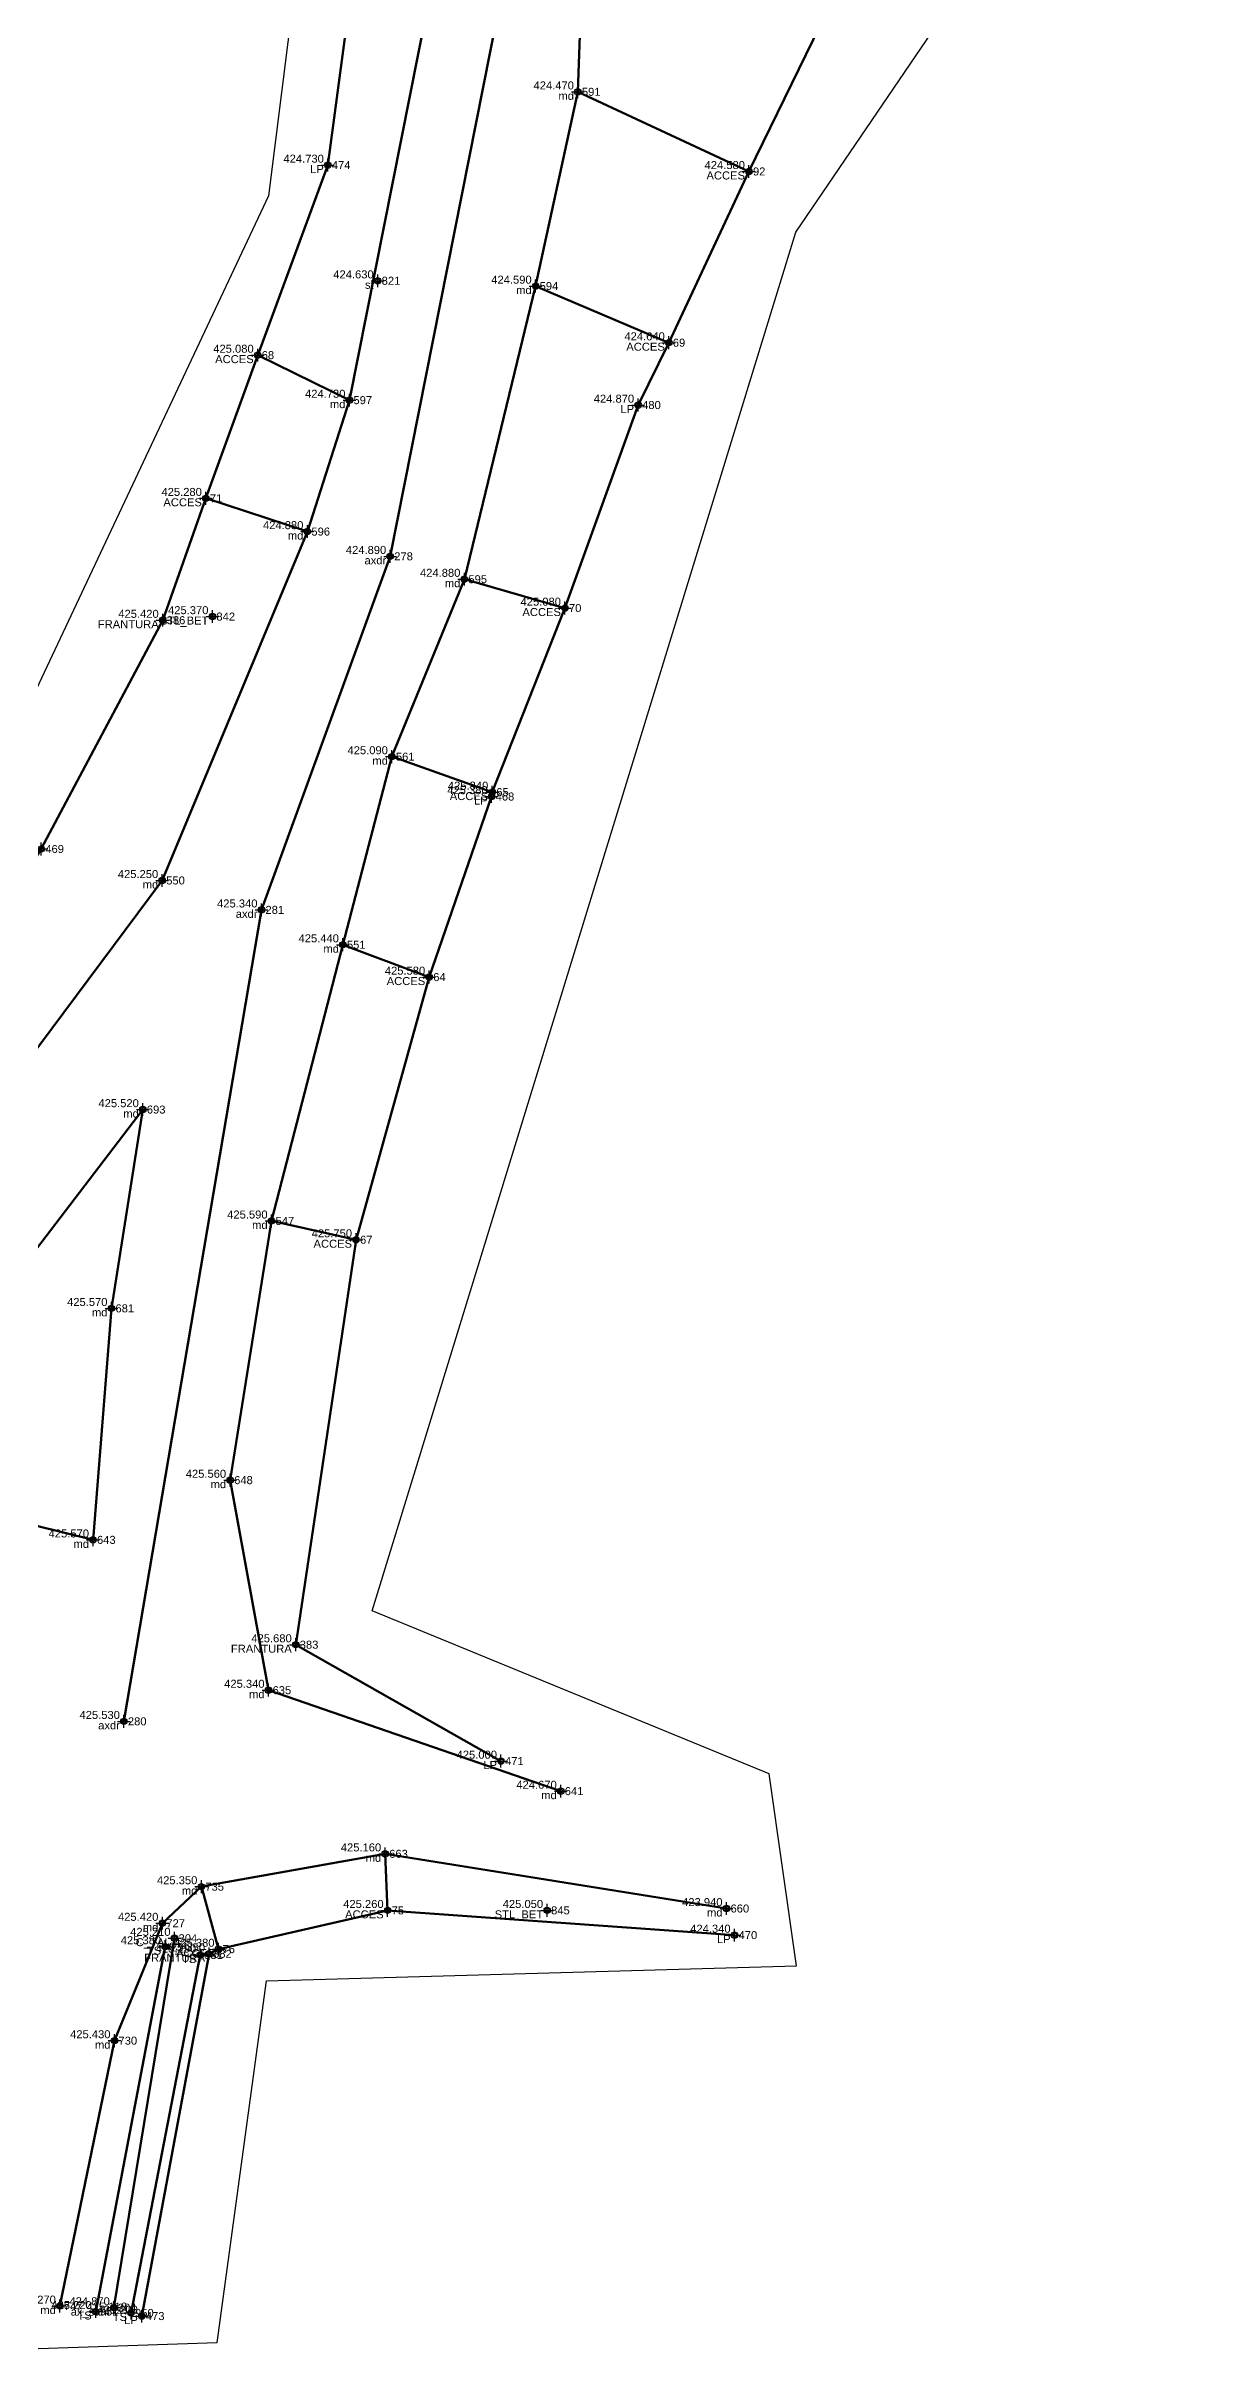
# Model space of a CAD drawing. Extents: x 396921 to 401273, y 555385 to 556691.
# Drawn here: x 397297.6 to 397333.5, y 556297.4 to 556369.5 of the extents above; entities that cross this region are included whole.
import ezdxf
from ezdxf.enums import TextEntityAlignment as Align

# ---------------------------------------------------------------- set-up
doc = ezdxf.new("R2010")
doc.units = 0
doc.header["$PDMODE"] = 34
doc.header["$PDSIZE"] = 0.2
for name, color, linetype in [('Boundary', 30, 'Continuous'), ('TOPO_CERC', 1, 'Continuous'), ('TOPO_CODE', 7, 'Continuous'), ('TOPO_ELEVATION', 7, 'Continuous'), ('TOPO_POINT_ID', 7, 'Continuous'), ('TOPO_POINTS', 7, 'Continuous'), ('TOPO_SYMBOL', 1, 'Continuous')]:
    doc.layers.add(name, color=color, linetype=linetype)
doc.layers.add('RO-LINES-LIN', color=7, linetype='Continuous', lineweight=25)
doc.styles.get("Standard").update_dxf_attribs({"font": 'arial.ttf'})

# ---------------------------------------------------------------- blocks, each defined once
blk = doc.blocks.new('PUNCTOPO')
at = {"layer": 'TOPO_CERC'}
blk.add_circle((0, 0), 0.25, dxfattribs=at)
at = {"layer": 'TOPO_SYMBOL'}
blk.add_point((0, 0), dxfattribs=at)

msp = doc.modelspace()

# ---------------------------------------------------------------- linework, layer by layer
at = {"layer": 'Boundary'}
msp.add_lwpolyline([(397290.318, 556461.106), (397285.15, 556444.226), (397305.463, 556423.234), (397308.396, 556395.33), (397304.568, 556364.856), (397295.048, 556344.646), (397277.35, 556327.301), (397253.835, 556309.979), (397257.924, 556300.179), (397285.862, 556310.107), (397291.473, 556297.394), (397302.961, 556297.777), (397304.507, 556309.076), (397321.067, 556309.547), (397320.215, 556315.551), (397307.805, 556320.641), (397321.046, 556363.719), (397333.451, 556381.953), (397328.084, 556399.584), (397318.225, 556400.132), (397319.101, 556441.045), (397321.6, 556450.569)], dxfattribs=at)
at = {"layer": 'RO-LINES-LIN', "lineweight": 50}
for points in [[(397301.82, 556652.167, 412.53), (397299.86, 556640.804, 413.01), (397299.045, 556612.502, 415.26), (397296.51, 556582.426, 417.81), (397300.117, 556573.926, 418.33), (397312.134, 556549.626, 419.88), (397325.554, 556514.019, 421.5), (397325.84, 556491.893, 422.13), (397322.099, 556468.97, 423.04), (397310.209, 556440.701, 424.26), (397313.977, 556396.974, 424.35), (397313.068, 556377.302, 424.43), (397308.37, 556353.59, 424.89), (397304.346, 556342.544, 425.34), (397300.047, 556317.188, 425.53)], [(397313.698, 556315.007, 424.67), (397304.567, 556318.162, 425.34), (397303.367, 556324.724, 425.56), (397304.662, 556332.824, 425.59), (397306.891, 556341.455, 425.44), (397308.422, 556347.331, 425.09), (397310.687, 556352.875, 424.88), (397312.914, 556362.035, 424.59), (397314.235, 556368.104, 424.47), (397314.555, 556377.175, 424.41), (397315.089, 556383.296, 424.38), (397315.286, 556387.917, 424.36), (397315.444, 556393.788, 424.37), (397315.859, 556396.945, 424.3), (397315.539, 556419.508, 424.31), (397315.432, 556423.464, 424.29), (397315.078, 556434.165, 424.23), (397315.101, 556435.438, 424.22), (397314.945, 556440.955, 424.14), (397316.1, 556450.522, 423.98)], [(397257.709, 556309.406, 427.67), (397272.655, 556315.867, 426.8), (397276.736, 556318.176, 426.55), (397281.975, 556321.864, 426.2), (397284.492, 556324.429, 426.04), (397291.833, 556332.133, 425.73), (397295.48, 556335.746, 425.57), (397301.244, 556343.463, 425.25), (397305.781, 556354.364, 424.88), (397307.095, 556358.47, 424.73), (397310.859, 556377.43, 424.43), (397312.022, 556391.656, 424.36), (397312.163, 556397.009, 424.37), (397309.187, 556424.808, 424.49), (397306.425, 556431.625, 424.41), (397303.045, 556437.119, 424.41), (397295.891, 556444.071, 424.81), (397289.147, 556448.77, 425.29)], [(397288.277, 556445.905, 425.5), (397293.686, 556441.529, 425.26), (397295.57, 556439.975, 425.14), (397299.767, 556434.471, 424.85), (397303.156, 556430.01, 424.65), (397307.253, 556424.395, 424.6), (397310.287, 556403.591, 424.26), (397310.567, 556397.33, 424.24), (397309.935, 556392.082, 424.48), (397306.42, 556365.816, 424.73), (397304.227, 556359.877, 425.08)], [(397327.061, 556387.265, 424.23), (397329.135, 556382.837, 424.23), (397330.325, 556381.003, 424.36), (397328.457, 556378.643, 424.24), (397326.129, 556375.818, 424.33), (397322.254, 556371.106, 424.29), (397319.58, 556365.616, 424.58)], [(397317.075, 556360.265, 424.64), (397312.914, 556362.035, 424.59), (397314.235, 556368.104, 424.47), (397319.58, 556365.616, 424.58), (397317.075, 556360.265, 424.64)], [(397317.075, 556360.265, 424.64), (397316.117, 556358.317, 424.87), (397313.829, 556351.974, 425.08)], [(397305.781, 556354.364, 424.88), (397302.608, 556355.403, 425.28), (397304.227, 556359.877, 425.08), (397307.095, 556358.47, 424.73), (397305.781, 556354.364, 424.88)], [(397302.608, 556355.403, 425.28), (397301.259, 556351.594, 425.42), (397297.465, 556344.446, 425.58), (397293.449, 556338.03, 425.78)], [(397311.559, 556346.224, 425.34), (397308.422, 556347.331, 425.09), (397310.687, 556352.875, 424.88), (397313.829, 556351.974, 425.08), (397311.559, 556346.224, 425.34)], [(397311.559, 556346.224, 425.34), (397311.539, 556346.085, 425.38)], [(397311.539, 556346.085, 425.38), (397309.588, 556340.444, 425.58)], [(397309.588, 556340.444, 425.58), (397306.891, 556341.455, 425.44), (397304.662, 556332.824, 425.59), (397307.301, 556332.237, 425.75), (397309.588, 556340.444, 425.58)], [(397300.638, 556336.304, 425.52), (397296.843, 556331.338, 425.64), (397290.894, 556324.881, 425.92), (397299.081, 556322.859, 425.57), (397299.658, 556330.092, 425.57), (397300.638, 556336.304, 425.52)], [(397307.301, 556332.237, 425.75), (397305.417, 556319.583, 425.68), (397311.831, 556315.947, 425)], [(397318.879, 556311.34, 423.94), (397308.212, 556313.049, 425.16), (397302.467, 556312.023, 425.35), (397301.249, 556310.88, 425.42), (397299.753, 556307.211, 425.43), (397298.045, 556298.92, 425.27)], [(397308.212, 556313.049, 425.16), (397308.288, 556311.282, 425.26), (397303.004, 556310.07, 425.38), (397302.467, 556312.023, 425.35), (397308.212, 556313.049, 425.16)], [(397308.288, 556311.282, 425.26), (397319.131, 556310.509, 424.34)], [(397301.335, 556310.149, 425.38), (397299.166, 556298.748, 425.22)], [(397299.732, 556298.868, 424.87), (397301.63, 556310.411, 425.21)], [(397300.27, 556298.703, 425.11), (397302.432, 556309.887, 425.29)], [(397300.608, 556298.605, 425.2), (397302.708, 556309.925, 425.35), (397303.004, 556310.07, 425.38)]]:
    msp.add_polyline3d(points, dxfattribs=at)

# ---------------------------------------------------------------- block references
at = {"layer": 'TOPO_POINTS'}
ref = msp.add_blockref('PUNCTOPO', (397314.235, 556368.104, 424.47), dxfattribs=dict(at, xscale=0.25, yscale=0.25, zscale=0.25))
ref.add_attrib('POINT', '591', dxfattribs={"layer": 'TOPO_POINT_ID', "height": 0.25}).set_placement((397314.36, 556368.104, 424.47), align=Align.MIDDLE_LEFT)
ref.add_attrib('ELEVATION', '424.470', dxfattribs={"layer": 'TOPO_ELEVATION', "height": 0.25}).set_placement((397314.11, 556368.104, 424.47), align=Align.BOTTOM_RIGHT)
ref.add_attrib('CODE', 'md', dxfattribs={"layer": 'TOPO_CODE', "height": 0.25}).set_placement((397314.11, 556368.104, 424.47), align=Align.TOP_RIGHT)
ref = msp.add_blockref('PUNCTOPO', (397306.42, 556365.816, 424.73), dxfattribs=dict(at, xscale=0.25, yscale=0.25, zscale=0.25))
ref.add_attrib('POINT', '474', dxfattribs={"layer": 'TOPO_POINT_ID', "height": 0.25}).set_placement((397306.545, 556365.816, 424.73), align=Align.MIDDLE_LEFT)
ref.add_attrib('ELEVATION', '424.730', dxfattribs={"layer": 'TOPO_ELEVATION', "height": 0.25}).set_placement((397306.295, 556365.816, 424.73), align=Align.BOTTOM_RIGHT)
ref.add_attrib('CODE', 'LP', dxfattribs={"layer": 'TOPO_CODE', "height": 0.25}).set_placement((397306.295, 556365.816, 424.73), align=Align.TOP_RIGHT)
ref = msp.add_blockref('PUNCTOPO', (397319.58, 556365.616, 424.58), dxfattribs=dict(at, xscale=0.25, yscale=0.25, zscale=0.25))
ref.add_attrib('POINT', '92', dxfattribs={"layer": 'TOPO_POINT_ID', "height": 0.25}).set_placement((397319.705, 556365.616, 424.58), align=Align.MIDDLE_LEFT)
ref.add_attrib('ELEVATION', '424.580', dxfattribs={"layer": 'TOPO_ELEVATION', "height": 0.25}).set_placement((397319.455, 556365.616, 424.58), align=Align.BOTTOM_RIGHT)
ref.add_attrib('CODE', 'ACCES', dxfattribs={"layer": 'TOPO_CODE', "height": 0.25}).set_placement((397319.455, 556365.616, 424.58), align=Align.TOP_RIGHT)
ref = msp.add_blockref('PUNCTOPO', (397307.977, 556362.2, 424.63), dxfattribs=dict(at, xscale=0.25, yscale=0.25, zscale=0.25))
ref.add_attrib('POINT', '821', dxfattribs={"layer": 'TOPO_POINT_ID', "height": 0.25}).set_placement((397308.102, 556362.2, 424.63), align=Align.MIDDLE_LEFT)
ref.add_attrib('ELEVATION', '424.630', dxfattribs={"layer": 'TOPO_ELEVATION', "height": 0.25}).set_placement((397307.852, 556362.2, 424.63), align=Align.BOTTOM_RIGHT)
ref.add_attrib('CODE', 'st', dxfattribs={"layer": 'TOPO_CODE', "height": 0.25}).set_placement((397307.852, 556362.2, 424.63), align=Align.TOP_RIGHT)
ref = msp.add_blockref('PUNCTOPO', (397312.914, 556362.035, 424.59), dxfattribs=dict(at, xscale=0.25, yscale=0.25, zscale=0.25))
ref.add_attrib('POINT', '594', dxfattribs={"layer": 'TOPO_POINT_ID', "height": 0.25}).set_placement((397313.039, 556362.035, 424.59), align=Align.MIDDLE_LEFT)
ref.add_attrib('ELEVATION', '424.590', dxfattribs={"layer": 'TOPO_ELEVATION', "height": 0.25}).set_placement((397312.789, 556362.035, 424.59), align=Align.BOTTOM_RIGHT)
ref.add_attrib('CODE', 'md', dxfattribs={"layer": 'TOPO_CODE', "height": 0.25}).set_placement((397312.789, 556362.035, 424.59), align=Align.TOP_RIGHT)
ref = msp.add_blockref('PUNCTOPO', (397304.227, 556359.877, 425.08), dxfattribs=dict(at, xscale=0.25, yscale=0.25, zscale=0.25))
ref.add_attrib('POINT', '68', dxfattribs={"layer": 'TOPO_POINT_ID', "height": 0.25}).set_placement((397304.352, 556359.877, 425.08), align=Align.MIDDLE_LEFT)
ref.add_attrib('ELEVATION', '425.080', dxfattribs={"layer": 'TOPO_ELEVATION', "height": 0.25}).set_placement((397304.102, 556359.877, 425.08), align=Align.BOTTOM_RIGHT)
ref.add_attrib('CODE', 'ACCES', dxfattribs={"layer": 'TOPO_CODE', "height": 0.25}).set_placement((397304.102, 556359.877, 425.08), align=Align.TOP_RIGHT)
ref = msp.add_blockref('PUNCTOPO', (397317.075, 556360.265, 424.64), dxfattribs=dict(at, xscale=0.25, yscale=0.25, zscale=0.25))
ref.add_attrib('POINT', '69', dxfattribs={"layer": 'TOPO_POINT_ID', "height": 0.25}).set_placement((397317.2, 556360.265, 424.64), align=Align.MIDDLE_LEFT)
ref.add_attrib('ELEVATION', '424.640', dxfattribs={"layer": 'TOPO_ELEVATION', "height": 0.25}).set_placement((397316.95, 556360.265, 424.64), align=Align.BOTTOM_RIGHT)
ref.add_attrib('CODE', 'ACCES', dxfattribs={"layer": 'TOPO_CODE', "height": 0.25}).set_placement((397316.95, 556360.265, 424.64), align=Align.TOP_RIGHT)
ref = msp.add_blockref('PUNCTOPO', (397307.095, 556358.47, 424.73), dxfattribs=dict(at, xscale=0.25, yscale=0.25, zscale=0.25))
ref.add_attrib('POINT', '597', dxfattribs={"layer": 'TOPO_POINT_ID', "height": 0.25}).set_placement((397307.22, 556358.47, 424.73), align=Align.MIDDLE_LEFT)
ref.add_attrib('ELEVATION', '424.730', dxfattribs={"layer": 'TOPO_ELEVATION', "height": 0.25}).set_placement((397306.97, 556358.47, 424.73), align=Align.BOTTOM_RIGHT)
ref.add_attrib('CODE', 'md', dxfattribs={"layer": 'TOPO_CODE', "height": 0.25}).set_placement((397306.97, 556358.47, 424.73), align=Align.TOP_RIGHT)
ref = msp.add_blockref('PUNCTOPO', (397316.117, 556358.317, 424.87), dxfattribs=dict(at, xscale=0.25, yscale=0.25, zscale=0.25))
ref.add_attrib('POINT', '480', dxfattribs={"layer": 'TOPO_POINT_ID', "height": 0.25}).set_placement((397316.242, 556358.317, 424.87), align=Align.MIDDLE_LEFT)
ref.add_attrib('ELEVATION', '424.870', dxfattribs={"layer": 'TOPO_ELEVATION', "height": 0.25}).set_placement((397315.992, 556358.317, 424.87), align=Align.BOTTOM_RIGHT)
ref.add_attrib('CODE', 'LP', dxfattribs={"layer": 'TOPO_CODE', "height": 0.25}).set_placement((397315.992, 556358.317, 424.87), align=Align.TOP_RIGHT)
ref = msp.add_blockref('PUNCTOPO', (397302.608, 556355.403, 425.28), dxfattribs=dict(at, xscale=0.25, yscale=0.25, zscale=0.25))
ref.add_attrib('POINT', '71', dxfattribs={"layer": 'TOPO_POINT_ID', "height": 0.25}).set_placement((397302.733, 556355.403, 425.28), align=Align.MIDDLE_LEFT)
ref.add_attrib('ELEVATION', '425.280', dxfattribs={"layer": 'TOPO_ELEVATION', "height": 0.25}).set_placement((397302.483, 556355.403, 425.28), align=Align.BOTTOM_RIGHT)
ref.add_attrib('CODE', 'ACCES', dxfattribs={"layer": 'TOPO_CODE', "height": 0.25}).set_placement((397302.483, 556355.403, 425.28), align=Align.TOP_RIGHT)
ref = msp.add_blockref('PUNCTOPO', (397305.781, 556354.364, 424.88), dxfattribs=dict(at, xscale=0.25, yscale=0.25, zscale=0.25))
ref.add_attrib('POINT', '596', dxfattribs={"layer": 'TOPO_POINT_ID', "height": 0.25}).set_placement((397305.906, 556354.364, 424.88), align=Align.MIDDLE_LEFT)
ref.add_attrib('ELEVATION', '424.880', dxfattribs={"layer": 'TOPO_ELEVATION', "height": 0.25}).set_placement((397305.656, 556354.364, 424.88), align=Align.BOTTOM_RIGHT)
ref.add_attrib('CODE', 'md', dxfattribs={"layer": 'TOPO_CODE', "height": 0.25}).set_placement((397305.656, 556354.364, 424.88), align=Align.TOP_RIGHT)
ref = msp.add_blockref('PUNCTOPO', (397308.37, 556353.59, 424.89), dxfattribs=dict(at, xscale=0.25, yscale=0.25, zscale=0.25))
ref.add_attrib('POINT', '278', dxfattribs={"layer": 'TOPO_POINT_ID', "height": 0.25}).set_placement((397308.495, 556353.59, 424.89), align=Align.MIDDLE_LEFT)
ref.add_attrib('ELEVATION', '424.890', dxfattribs={"layer": 'TOPO_ELEVATION', "height": 0.25}).set_placement((397308.245, 556353.59, 424.89), align=Align.BOTTOM_RIGHT)
ref.add_attrib('CODE', 'axdr', dxfattribs={"layer": 'TOPO_CODE', "height": 0.25}).set_placement((397308.245, 556353.59, 424.89), align=Align.TOP_RIGHT)
ref = msp.add_blockref('PUNCTOPO', (397310.687, 556352.875, 424.88), dxfattribs=dict(at, xscale=0.25, yscale=0.25, zscale=0.25))
ref.add_attrib('POINT', '595', dxfattribs={"layer": 'TOPO_POINT_ID', "height": 0.25}).set_placement((397310.812, 556352.875, 424.88), align=Align.MIDDLE_LEFT)
ref.add_attrib('ELEVATION', '424.880', dxfattribs={"layer": 'TOPO_ELEVATION', "height": 0.25}).set_placement((397310.562, 556352.875, 424.88), align=Align.BOTTOM_RIGHT)
ref.add_attrib('CODE', 'md', dxfattribs={"layer": 'TOPO_CODE', "height": 0.25}).set_placement((397310.562, 556352.875, 424.88), align=Align.TOP_RIGHT)
ref = msp.add_blockref('PUNCTOPO', (397302.813, 556351.708, 425.37), dxfattribs=dict(at, xscale=0.25, yscale=0.25, zscale=0.25))
ref.add_attrib('POINT', '842', dxfattribs={"layer": 'TOPO_POINT_ID', "height": 0.25}).set_placement((397302.938, 556351.708, 425.37), align=Align.MIDDLE_LEFT)
ref.add_attrib('ELEVATION', '425.370', dxfattribs={"layer": 'TOPO_ELEVATION', "height": 0.25}).set_placement((397302.688, 556351.708, 425.37), align=Align.BOTTOM_RIGHT)
ref.add_attrib('CODE', 'STL_BET', dxfattribs={"layer": 'TOPO_CODE', "height": 0.25}).set_placement((397302.688, 556351.708, 425.37), align=Align.TOP_RIGHT)
ref = msp.add_blockref('PUNCTOPO', (397313.829, 556351.974, 425.08), dxfattribs=dict(at, xscale=0.25, yscale=0.25, zscale=0.25))
ref.add_attrib('POINT', '70', dxfattribs={"layer": 'TOPO_POINT_ID', "height": 0.25}).set_placement((397313.954, 556351.974, 425.08), align=Align.MIDDLE_LEFT)
ref.add_attrib('ELEVATION', '425.080', dxfattribs={"layer": 'TOPO_ELEVATION', "height": 0.25}).set_placement((397313.704, 556351.974, 425.08), align=Align.BOTTOM_RIGHT)
ref.add_attrib('CODE', 'ACCES', dxfattribs={"layer": 'TOPO_CODE', "height": 0.25}).set_placement((397313.704, 556351.974, 425.08), align=Align.TOP_RIGHT)
ref = msp.add_blockref('PUNCTOPO', (397301.259, 556351.594, 425.42), dxfattribs=dict(at, xscale=0.25, yscale=0.25, zscale=0.25))
ref.add_attrib('POINT', '386', dxfattribs={"layer": 'TOPO_POINT_ID', "height": 0.25}).set_placement((397301.384, 556351.594, 425.42), align=Align.MIDDLE_LEFT)
ref.add_attrib('ELEVATION', '425.420', dxfattribs={"layer": 'TOPO_ELEVATION', "height": 0.25}).set_placement((397301.134, 556351.594, 425.42), align=Align.BOTTOM_RIGHT)
ref.add_attrib('CODE', 'FRANTURA', dxfattribs={"layer": 'TOPO_CODE', "height": 0.25}).set_placement((397301.134, 556351.594, 425.42), align=Align.TOP_RIGHT)
ref = msp.add_blockref('PUNCTOPO', (397308.422, 556347.331, 425.09), dxfattribs=dict(at, xscale=0.25, yscale=0.25, zscale=0.25))
ref.add_attrib('POINT', '561', dxfattribs={"layer": 'TOPO_POINT_ID', "height": 0.25}).set_placement((397308.547, 556347.331, 425.09), align=Align.MIDDLE_LEFT)
ref.add_attrib('ELEVATION', '425.090', dxfattribs={"layer": 'TOPO_ELEVATION', "height": 0.25}).set_placement((397308.297, 556347.331, 425.09), align=Align.BOTTOM_RIGHT)
ref.add_attrib('CODE', 'md', dxfattribs={"layer": 'TOPO_CODE', "height": 0.25}).set_placement((397308.297, 556347.331, 425.09), align=Align.TOP_RIGHT)
ref = msp.add_blockref('PUNCTOPO', (397311.539, 556346.085, 425.38), dxfattribs=dict(at, xscale=0.25, yscale=0.25, zscale=0.25))
ref.add_attrib('POINT', '468', dxfattribs={"layer": 'TOPO_POINT_ID', "height": 0.25}).set_placement((397311.664, 556346.085, 425.38), align=Align.MIDDLE_LEFT)
ref.add_attrib('ELEVATION', '425.380', dxfattribs={"layer": 'TOPO_ELEVATION', "height": 0.25}).set_placement((397311.414, 556346.085, 425.38), align=Align.BOTTOM_RIGHT)
ref.add_attrib('CODE', 'LP', dxfattribs={"layer": 'TOPO_CODE', "height": 0.25}).set_placement((397311.414, 556346.085, 425.38), align=Align.TOP_RIGHT)
ref = msp.add_blockref('PUNCTOPO', (397311.559, 556346.224, 425.34), dxfattribs=dict(at, xscale=0.25, yscale=0.25, zscale=0.25))
ref.add_attrib('POINT', '65', dxfattribs={"layer": 'TOPO_POINT_ID', "height": 0.25}).set_placement((397311.684, 556346.224, 425.34), align=Align.MIDDLE_LEFT)
ref.add_attrib('ELEVATION', '425.340', dxfattribs={"layer": 'TOPO_ELEVATION', "height": 0.25}).set_placement((397311.434, 556346.224, 425.34), align=Align.BOTTOM_RIGHT)
ref.add_attrib('CODE', 'ACCES', dxfattribs={"layer": 'TOPO_CODE', "height": 0.25}).set_placement((397311.434, 556346.224, 425.34), align=Align.TOP_RIGHT)
ref = msp.add_blockref('PUNCTOPO', (397297.465, 556344.446, 425.58), dxfattribs=dict(at, xscale=0.25, yscale=0.25, zscale=0.25))
ref.add_attrib('POINT', '469', dxfattribs={"layer": 'TOPO_POINT_ID', "height": 0.25}).set_placement((397297.59, 556344.446, 425.58), align=Align.MIDDLE_LEFT)
ref.add_attrib('ELEVATION', '425.580', dxfattribs={"layer": 'TOPO_ELEVATION', "height": 0.25}).set_placement((397297.34, 556344.446, 425.58), align=Align.BOTTOM_RIGHT)
ref.add_attrib('CODE', 'LP', dxfattribs={"layer": 'TOPO_CODE', "height": 0.25}).set_placement((397297.34, 556344.446, 425.58), align=Align.TOP_RIGHT)
ref = msp.add_blockref('PUNCTOPO', (397301.244, 556343.463, 425.25), dxfattribs=dict(at, xscale=0.25, yscale=0.25, zscale=0.25))
ref.add_attrib('POINT', '550', dxfattribs={"layer": 'TOPO_POINT_ID', "height": 0.25}).set_placement((397301.369, 556343.463, 425.25), align=Align.MIDDLE_LEFT)
ref.add_attrib('ELEVATION', '425.250', dxfattribs={"layer": 'TOPO_ELEVATION', "height": 0.25}).set_placement((397301.119, 556343.463, 425.25), align=Align.BOTTOM_RIGHT)
ref.add_attrib('CODE', 'md', dxfattribs={"layer": 'TOPO_CODE', "height": 0.25}).set_placement((397301.119, 556343.463, 425.25), align=Align.TOP_RIGHT)
ref = msp.add_blockref('PUNCTOPO', (397304.346, 556342.544, 425.34), dxfattribs=dict(at, xscale=0.25, yscale=0.25, zscale=0.25))
ref.add_attrib('POINT', '281', dxfattribs={"layer": 'TOPO_POINT_ID', "height": 0.25}).set_placement((397304.471, 556342.544, 425.34), align=Align.MIDDLE_LEFT)
ref.add_attrib('ELEVATION', '425.340', dxfattribs={"layer": 'TOPO_ELEVATION', "height": 0.25}).set_placement((397304.221, 556342.544, 425.34), align=Align.BOTTOM_RIGHT)
ref.add_attrib('CODE', 'axdr', dxfattribs={"layer": 'TOPO_CODE', "height": 0.25}).set_placement((397304.221, 556342.544, 425.34), align=Align.TOP_RIGHT)
ref = msp.add_blockref('PUNCTOPO', (397306.891, 556341.455, 425.44), dxfattribs=dict(at, xscale=0.25, yscale=0.25, zscale=0.25))
ref.add_attrib('POINT', '551', dxfattribs={"layer": 'TOPO_POINT_ID', "height": 0.25}).set_placement((397307.016, 556341.455, 425.44), align=Align.MIDDLE_LEFT)
ref.add_attrib('ELEVATION', '425.440', dxfattribs={"layer": 'TOPO_ELEVATION', "height": 0.25}).set_placement((397306.766, 556341.455, 425.44), align=Align.BOTTOM_RIGHT)
ref.add_attrib('CODE', 'md', dxfattribs={"layer": 'TOPO_CODE', "height": 0.25}).set_placement((397306.766, 556341.455, 425.44), align=Align.TOP_RIGHT)
ref = msp.add_blockref('PUNCTOPO', (397309.588, 556340.444, 425.58), dxfattribs=dict(at, xscale=0.25, yscale=0.25, zscale=0.25))
ref.add_attrib('POINT', '64', dxfattribs={"layer": 'TOPO_POINT_ID', "height": 0.25}).set_placement((397309.713, 556340.444, 425.58), align=Align.MIDDLE_LEFT)
ref.add_attrib('ELEVATION', '425.580', dxfattribs={"layer": 'TOPO_ELEVATION', "height": 0.25}).set_placement((397309.463, 556340.444, 425.58), align=Align.BOTTOM_RIGHT)
ref.add_attrib('CODE', 'ACCES', dxfattribs={"layer": 'TOPO_CODE', "height": 0.25}).set_placement((397309.463, 556340.444, 425.58), align=Align.TOP_RIGHT)
ref = msp.add_blockref('PUNCTOPO', (397300.638, 556336.304, 425.52), dxfattribs=dict(at, xscale=0.25, yscale=0.25, zscale=0.25))
ref.add_attrib('POINT', '693', dxfattribs={"layer": 'TOPO_POINT_ID', "height": 0.25}).set_placement((397300.763, 556336.304, 425.52), align=Align.MIDDLE_LEFT)
ref.add_attrib('ELEVATION', '425.520', dxfattribs={"layer": 'TOPO_ELEVATION', "height": 0.25}).set_placement((397300.513, 556336.304, 425.52), align=Align.BOTTOM_RIGHT)
ref.add_attrib('CODE', 'md', dxfattribs={"layer": 'TOPO_CODE', "height": 0.25}).set_placement((397300.513, 556336.304, 425.52), align=Align.TOP_RIGHT)
ref = msp.add_blockref('PUNCTOPO', (397304.662, 556332.824, 425.59), dxfattribs=dict(at, xscale=0.25, yscale=0.25, zscale=0.25))
ref.add_attrib('POINT', '547', dxfattribs={"layer": 'TOPO_POINT_ID', "height": 0.25}).set_placement((397304.787, 556332.824, 425.59), align=Align.MIDDLE_LEFT)
ref.add_attrib('ELEVATION', '425.590', dxfattribs={"layer": 'TOPO_ELEVATION', "height": 0.25}).set_placement((397304.537, 556332.824, 425.59), align=Align.BOTTOM_RIGHT)
ref.add_attrib('CODE', 'md', dxfattribs={"layer": 'TOPO_CODE', "height": 0.25}).set_placement((397304.537, 556332.824, 425.59), align=Align.TOP_RIGHT)
ref = msp.add_blockref('PUNCTOPO', (397307.301, 556332.237, 425.75), dxfattribs=dict(at, xscale=0.25, yscale=0.25, zscale=0.25))
ref.add_attrib('POINT', '67', dxfattribs={"layer": 'TOPO_POINT_ID', "height": 0.25}).set_placement((397307.426, 556332.237, 425.75), align=Align.MIDDLE_LEFT)
ref.add_attrib('ELEVATION', '425.750', dxfattribs={"layer": 'TOPO_ELEVATION', "height": 0.25}).set_placement((397307.176, 556332.237, 425.75), align=Align.BOTTOM_RIGHT)
ref.add_attrib('CODE', 'ACCES', dxfattribs={"layer": 'TOPO_CODE', "height": 0.25}).set_placement((397307.176, 556332.237, 425.75), align=Align.TOP_RIGHT)
ref = msp.add_blockref('PUNCTOPO', (397299.658, 556330.092, 425.57), dxfattribs=dict(at, xscale=0.25, yscale=0.25, zscale=0.25))
ref.add_attrib('POINT', '681', dxfattribs={"layer": 'TOPO_POINT_ID', "height": 0.25}).set_placement((397299.783, 556330.092, 425.57), align=Align.MIDDLE_LEFT)
ref.add_attrib('ELEVATION', '425.570', dxfattribs={"layer": 'TOPO_ELEVATION', "height": 0.25}).set_placement((397299.533, 556330.092, 425.57), align=Align.BOTTOM_RIGHT)
ref.add_attrib('CODE', 'md', dxfattribs={"layer": 'TOPO_CODE', "height": 0.25}).set_placement((397299.533, 556330.092, 425.57), align=Align.TOP_RIGHT)
ref = msp.add_blockref('PUNCTOPO', (397303.367, 556324.724, 425.56), dxfattribs=dict(at, xscale=0.25, yscale=0.25, zscale=0.25))
ref.add_attrib('POINT', '648', dxfattribs={"layer": 'TOPO_POINT_ID', "height": 0.25}).set_placement((397303.492, 556324.724, 425.56), align=Align.MIDDLE_LEFT)
ref.add_attrib('ELEVATION', '425.560', dxfattribs={"layer": 'TOPO_ELEVATION', "height": 0.25}).set_placement((397303.242, 556324.724, 425.56), align=Align.BOTTOM_RIGHT)
ref.add_attrib('CODE', 'md', dxfattribs={"layer": 'TOPO_CODE', "height": 0.25}).set_placement((397303.242, 556324.724, 425.56), align=Align.TOP_RIGHT)
ref = msp.add_blockref('PUNCTOPO', (397299.081, 556322.859, 425.57), dxfattribs=dict(at, xscale=0.25, yscale=0.25, zscale=0.25))
ref.add_attrib('POINT', '643', dxfattribs={"layer": 'TOPO_POINT_ID', "height": 0.25}).set_placement((397299.206, 556322.859, 425.57), align=Align.MIDDLE_LEFT)
ref.add_attrib('ELEVATION', '425.570', dxfattribs={"layer": 'TOPO_ELEVATION', "height": 0.25}).set_placement((397298.956, 556322.859, 425.57), align=Align.BOTTOM_RIGHT)
ref.add_attrib('CODE', 'md', dxfattribs={"layer": 'TOPO_CODE', "height": 0.25}).set_placement((397298.956, 556322.859, 425.57), align=Align.TOP_RIGHT)
ref = msp.add_blockref('PUNCTOPO', (397305.417, 556319.583, 425.68), dxfattribs=dict(at, xscale=0.25, yscale=0.25, zscale=0.25))
ref.add_attrib('POINT', '383', dxfattribs={"layer": 'TOPO_POINT_ID', "height": 0.25}).set_placement((397305.542, 556319.583, 425.68), align=Align.MIDDLE_LEFT)
ref.add_attrib('ELEVATION', '425.680', dxfattribs={"layer": 'TOPO_ELEVATION', "height": 0.25}).set_placement((397305.292, 556319.583, 425.68), align=Align.BOTTOM_RIGHT)
ref.add_attrib('CODE', 'FRANTURA', dxfattribs={"layer": 'TOPO_CODE', "height": 0.25}).set_placement((397305.292, 556319.583, 425.68), align=Align.TOP_RIGHT)
ref = msp.add_blockref('PUNCTOPO', (397304.567, 556318.162, 425.34), dxfattribs=dict(at, xscale=0.25, yscale=0.25, zscale=0.25))
ref.add_attrib('POINT', '635', dxfattribs={"layer": 'TOPO_POINT_ID', "height": 0.25}).set_placement((397304.692, 556318.162, 425.34), align=Align.MIDDLE_LEFT)
ref.add_attrib('ELEVATION', '425.340', dxfattribs={"layer": 'TOPO_ELEVATION', "height": 0.25}).set_placement((397304.442, 556318.162, 425.34), align=Align.BOTTOM_RIGHT)
ref.add_attrib('CODE', 'md', dxfattribs={"layer": 'TOPO_CODE', "height": 0.25}).set_placement((397304.442, 556318.162, 425.34), align=Align.TOP_RIGHT)
ref = msp.add_blockref('PUNCTOPO', (397300.047, 556317.188, 425.53), dxfattribs=dict(at, xscale=0.25, yscale=0.25, zscale=0.25))
ref.add_attrib('POINT', '280', dxfattribs={"layer": 'TOPO_POINT_ID', "height": 0.25}).set_placement((397300.172, 556317.188, 425.53), align=Align.MIDDLE_LEFT)
ref.add_attrib('ELEVATION', '425.530', dxfattribs={"layer": 'TOPO_ELEVATION', "height": 0.25}).set_placement((397299.922, 556317.188, 425.53), align=Align.BOTTOM_RIGHT)
ref.add_attrib('CODE', 'axdr', dxfattribs={"layer": 'TOPO_CODE', "height": 0.25}).set_placement((397299.922, 556317.188, 425.53), align=Align.TOP_RIGHT)
ref = msp.add_blockref('PUNCTOPO', (397311.831, 556315.947, 425), dxfattribs=dict(at, xscale=0.25, yscale=0.25, zscale=0.25))
ref.add_attrib('POINT', '471', dxfattribs={"layer": 'TOPO_POINT_ID', "height": 0.25}).set_placement((397311.956, 556315.947, 425), align=Align.MIDDLE_LEFT)
ref.add_attrib('ELEVATION', '425.000', dxfattribs={"layer": 'TOPO_ELEVATION', "height": 0.25}).set_placement((397311.706, 556315.947, 425), align=Align.BOTTOM_RIGHT)
ref.add_attrib('CODE', 'LP', dxfattribs={"layer": 'TOPO_CODE', "height": 0.25}).set_placement((397311.706, 556315.947, 425), align=Align.TOP_RIGHT)
ref = msp.add_blockref('PUNCTOPO', (397313.698, 556315.007, 424.67), dxfattribs=dict(at, xscale=0.25, yscale=0.25, zscale=0.25))
ref.add_attrib('POINT', '641', dxfattribs={"layer": 'TOPO_POINT_ID', "height": 0.25}).set_placement((397313.823, 556315.007, 424.67), align=Align.MIDDLE_LEFT)
ref.add_attrib('ELEVATION', '424.670', dxfattribs={"layer": 'TOPO_ELEVATION', "height": 0.25}).set_placement((397313.573, 556315.007, 424.67), align=Align.BOTTOM_RIGHT)
ref.add_attrib('CODE', 'md', dxfattribs={"layer": 'TOPO_CODE', "height": 0.25}).set_placement((397313.573, 556315.007, 424.67), align=Align.TOP_RIGHT)
ref = msp.add_blockref('PUNCTOPO', (397308.212, 556313.049, 425.16), dxfattribs=dict(at, xscale=0.25, yscale=0.25, zscale=0.25))
ref.add_attrib('POINT', '663', dxfattribs={"layer": 'TOPO_POINT_ID', "height": 0.25}).set_placement((397308.337, 556313.049, 425.16), align=Align.MIDDLE_LEFT)
ref.add_attrib('ELEVATION', '425.160', dxfattribs={"layer": 'TOPO_ELEVATION', "height": 0.25}).set_placement((397308.087, 556313.049, 425.16), align=Align.BOTTOM_RIGHT)
ref.add_attrib('CODE', 'md', dxfattribs={"layer": 'TOPO_CODE', "height": 0.25}).set_placement((397308.087, 556313.049, 425.16), align=Align.TOP_RIGHT)
ref = msp.add_blockref('PUNCTOPO', (397302.467, 556312.023, 425.35), dxfattribs=dict(at, xscale=0.25, yscale=0.25, zscale=0.25))
ref.add_attrib('POINT', '735', dxfattribs={"layer": 'TOPO_POINT_ID', "height": 0.25}).set_placement((397302.592, 556312.023, 425.35), align=Align.MIDDLE_LEFT)
ref.add_attrib('ELEVATION', '425.350', dxfattribs={"layer": 'TOPO_ELEVATION', "height": 0.25}).set_placement((397302.342, 556312.023, 425.35), align=Align.BOTTOM_RIGHT)
ref.add_attrib('CODE', 'md', dxfattribs={"layer": 'TOPO_CODE', "height": 0.25}).set_placement((397302.342, 556312.023, 425.35), align=Align.TOP_RIGHT)
ref = msp.add_blockref('PUNCTOPO', (397308.288, 556311.282, 425.26), dxfattribs=dict(at, xscale=0.25, yscale=0.25, zscale=0.25))
ref.add_attrib('POINT', '75', dxfattribs={"layer": 'TOPO_POINT_ID', "height": 0.25}).set_placement((397308.413, 556311.282, 425.26), align=Align.MIDDLE_LEFT)
ref.add_attrib('ELEVATION', '425.260', dxfattribs={"layer": 'TOPO_ELEVATION', "height": 0.25}).set_placement((397308.163, 556311.282, 425.26), align=Align.BOTTOM_RIGHT)
ref.add_attrib('CODE', 'ACCES', dxfattribs={"layer": 'TOPO_CODE', "height": 0.25}).set_placement((397308.163, 556311.282, 425.26), align=Align.TOP_RIGHT)
ref = msp.add_blockref('PUNCTOPO', (397313.272, 556311.282, 425.05), dxfattribs=dict(at, xscale=0.25, yscale=0.25, zscale=0.25))
ref.add_attrib('POINT', '845', dxfattribs={"layer": 'TOPO_POINT_ID', "height": 0.25}).set_placement((397313.397, 556311.282, 425.05), align=Align.MIDDLE_LEFT)
ref.add_attrib('ELEVATION', '425.050', dxfattribs={"layer": 'TOPO_ELEVATION', "height": 0.25}).set_placement((397313.147, 556311.282, 425.05), align=Align.BOTTOM_RIGHT)
ref.add_attrib('CODE', 'STL_BET', dxfattribs={"layer": 'TOPO_CODE', "height": 0.25}).set_placement((397313.147, 556311.282, 425.05), align=Align.TOP_RIGHT)
ref = msp.add_blockref('PUNCTOPO', (397318.879, 556311.34, 423.94), dxfattribs=dict(at, xscale=0.25, yscale=0.25, zscale=0.25))
ref.add_attrib('POINT', '660', dxfattribs={"layer": 'TOPO_POINT_ID', "height": 0.25}).set_placement((397319.004, 556311.34, 423.94), align=Align.MIDDLE_LEFT)
ref.add_attrib('ELEVATION', '423.940', dxfattribs={"layer": 'TOPO_ELEVATION', "height": 0.25}).set_placement((397318.754, 556311.34, 423.94), align=Align.BOTTOM_RIGHT)
ref.add_attrib('CODE', 'md', dxfattribs={"layer": 'TOPO_CODE', "height": 0.25}).set_placement((397318.754, 556311.34, 423.94), align=Align.TOP_RIGHT)
ref = msp.add_blockref('PUNCTOPO', (397301.249, 556310.88, 425.42), dxfattribs=dict(at, xscale=0.25, yscale=0.25, zscale=0.25))
ref.add_attrib('POINT', '727', dxfattribs={"layer": 'TOPO_POINT_ID', "height": 0.25}).set_placement((397301.374, 556310.88, 425.42), align=Align.MIDDLE_LEFT)
ref.add_attrib('ELEVATION', '425.420', dxfattribs={"layer": 'TOPO_ELEVATION', "height": 0.25}).set_placement((397301.124, 556310.88, 425.42), align=Align.BOTTOM_RIGHT)
ref.add_attrib('CODE', 'md', dxfattribs={"layer": 'TOPO_CODE', "height": 0.25}).set_placement((397301.124, 556310.88, 425.42), align=Align.TOP_RIGHT)
ref = msp.add_blockref('PUNCTOPO', (397319.131, 556310.509, 424.34), dxfattribs=dict(at, xscale=0.25, yscale=0.25, zscale=0.25))
ref.add_attrib('POINT', '470', dxfattribs={"layer": 'TOPO_POINT_ID', "height": 0.25}).set_placement((397319.256, 556310.509, 424.34), align=Align.MIDDLE_LEFT)
ref.add_attrib('ELEVATION', '424.340', dxfattribs={"layer": 'TOPO_ELEVATION', "height": 0.25}).set_placement((397319.006, 556310.509, 424.34), align=Align.BOTTOM_RIGHT)
ref.add_attrib('CODE', 'LP', dxfattribs={"layer": 'TOPO_CODE', "height": 0.25}).set_placement((397319.006, 556310.509, 424.34), align=Align.TOP_RIGHT)
ref = msp.add_blockref('PUNCTOPO', (397301.335, 556310.149, 425.38), dxfattribs=dict(at, xscale=0.25, yscale=0.25, zscale=0.25))
ref.add_attrib('POINT', '934', dxfattribs={"layer": 'TOPO_POINT_ID', "height": 0.25}).set_placement((397301.46, 556310.149, 425.38), align=Align.MIDDLE_LEFT)
ref.add_attrib('ELEVATION', '425.380', dxfattribs={"layer": 'TOPO_ELEVATION', "height": 0.25}).set_placement((397301.21, 556310.149, 425.38), align=Align.BOTTOM_RIGHT)
ref.add_attrib('CODE', 'TS', dxfattribs={"layer": 'TOPO_CODE', "height": 0.25}).set_placement((397301.21, 556310.149, 425.38), align=Align.TOP_RIGHT)
ref = msp.add_blockref('PUNCTOPO', (397301.63, 556310.411, 425.21), dxfattribs=dict(at, xscale=0.25, yscale=0.25, zscale=0.25))
ref.add_attrib('POINT', '304', dxfattribs={"layer": 'TOPO_POINT_ID', "height": 0.25}).set_placement((397301.755, 556310.411, 425.21), align=Align.MIDDLE_LEFT)
ref.add_attrib('ELEVATION', '425.210', dxfattribs={"layer": 'TOPO_ELEVATION', "height": 0.25}).set_placement((397301.505, 556310.411, 425.21), align=Align.BOTTOM_RIGHT)
ref.add_attrib('CODE', 'C_TAL', dxfattribs={"layer": 'TOPO_CODE', "height": 0.25}).set_placement((397301.505, 556310.411, 425.21), align=Align.TOP_RIGHT)
ref = msp.add_blockref('PUNCTOPO', (397302.708, 556309.925, 425.35), dxfattribs=dict(at, xscale=0.25, yscale=0.25, zscale=0.25))
ref.add_attrib('POINT', '382', dxfattribs={"layer": 'TOPO_POINT_ID', "height": 0.25}).set_placement((397302.833, 556309.925, 425.35), align=Align.MIDDLE_LEFT)
ref.add_attrib('ELEVATION', '425.350', dxfattribs={"layer": 'TOPO_ELEVATION', "height": 0.25}).set_placement((397302.583, 556309.925, 425.35), align=Align.BOTTOM_RIGHT)
ref.add_attrib('CODE', 'FRANTURA', dxfattribs={"layer": 'TOPO_CODE', "height": 0.25}).set_placement((397302.583, 556309.925, 425.35), align=Align.TOP_RIGHT)
ref = msp.add_blockref('PUNCTOPO', (397302.432, 556309.887, 425.29), dxfattribs=dict(at, xscale=0.25, yscale=0.25, zscale=0.25))
ref.add_attrib('POINT', '931', dxfattribs={"layer": 'TOPO_POINT_ID', "height": 0.25}).set_placement((397302.557, 556309.887, 425.29), align=Align.MIDDLE_LEFT)
ref.add_attrib('ELEVATION', '425.290', dxfattribs={"layer": 'TOPO_ELEVATION', "height": 0.25}).set_placement((397302.307, 556309.887, 425.29), align=Align.BOTTOM_RIGHT)
ref.add_attrib('CODE', 'TS', dxfattribs={"layer": 'TOPO_CODE', "height": 0.25}).set_placement((397302.307, 556309.887, 425.29), align=Align.TOP_RIGHT)
ref = msp.add_blockref('PUNCTOPO', (397303.004, 556310.07, 425.38), dxfattribs=dict(at, xscale=0.25, yscale=0.25, zscale=0.25))
ref.add_attrib('POINT', '76', dxfattribs={"layer": 'TOPO_POINT_ID', "height": 0.25}).set_placement((397303.129, 556310.07, 425.38), align=Align.MIDDLE_LEFT)
ref.add_attrib('ELEVATION', '425.380', dxfattribs={"layer": 'TOPO_ELEVATION', "height": 0.25}).set_placement((397302.879, 556310.07, 425.38), align=Align.BOTTOM_RIGHT)
ref.add_attrib('CODE', 'ACCES', dxfattribs={"layer": 'TOPO_CODE', "height": 0.25}).set_placement((397302.879, 556310.07, 425.38), align=Align.TOP_RIGHT)
ref = msp.add_blockref('PUNCTOPO', (397299.753, 556307.211, 425.43), dxfattribs=dict(at, xscale=0.25, yscale=0.25, zscale=0.25))
ref.add_attrib('POINT', '730', dxfattribs={"layer": 'TOPO_POINT_ID', "height": 0.25}).set_placement((397299.878, 556307.211, 425.43), align=Align.MIDDLE_LEFT)
ref.add_attrib('ELEVATION', '425.430', dxfattribs={"layer": 'TOPO_ELEVATION', "height": 0.25}).set_placement((397299.628, 556307.211, 425.43), align=Align.BOTTOM_RIGHT)
ref.add_attrib('CODE', 'md', dxfattribs={"layer": 'TOPO_CODE', "height": 0.25}).set_placement((397299.628, 556307.211, 425.43), align=Align.TOP_RIGHT)
ref = msp.add_blockref('PUNCTOPO', (397298.045, 556298.92, 425.27), dxfattribs=dict(at, xscale=0.25, yscale=0.25, zscale=0.25))
ref.add_attrib('POINT', '747', dxfattribs={"layer": 'TOPO_POINT_ID', "height": 0.25}).set_placement((397298.17, 556298.92, 425.27), align=Align.MIDDLE_LEFT)
ref.add_attrib('ELEVATION', '425.270', dxfattribs={"layer": 'TOPO_ELEVATION', "height": 0.25}).set_placement((397297.92, 556298.92, 425.27), align=Align.BOTTOM_RIGHT)
ref.add_attrib('CODE', 'md', dxfattribs={"layer": 'TOPO_CODE', "height": 0.25}).set_placement((397297.92, 556298.92, 425.27), align=Align.TOP_RIGHT)
ref = msp.add_blockref('PUNCTOPO', (397299.166, 556298.748, 425.22), dxfattribs=dict(at, xscale=0.25, yscale=0.25, zscale=0.25))
ref.add_attrib('POINT', '951', dxfattribs={"layer": 'TOPO_POINT_ID', "height": 0.25}).set_placement((397299.291, 556298.748, 425.22), align=Align.MIDDLE_LEFT)
ref.add_attrib('ELEVATION', '425.220', dxfattribs={"layer": 'TOPO_ELEVATION', "height": 0.25}).set_placement((397299.041, 556298.748, 425.22), align=Align.BOTTOM_RIGHT)
ref.add_attrib('CODE', 'TS', dxfattribs={"layer": 'TOPO_CODE', "height": 0.25}).set_placement((397299.041, 556298.748, 425.22), align=Align.TOP_RIGHT)
ref = msp.add_blockref('PUNCTOPO', (397299.732, 556298.868, 424.87), dxfattribs=dict(at, xscale=0.25, yscale=0.25, zscale=0.25))
ref.add_attrib('POINT', '204', dxfattribs={"layer": 'TOPO_POINT_ID', "height": 0.25}).set_placement((397299.857, 556298.868, 424.87), align=Align.MIDDLE_LEFT)
ref.add_attrib('ELEVATION', '424.870', dxfattribs={"layer": 'TOPO_ELEVATION', "height": 0.25}).set_placement((397299.607, 556298.868, 424.87), align=Align.BOTTOM_RIGHT)
ref.add_attrib('CODE', 'ax_sant', dxfattribs={"layer": 'TOPO_CODE', "height": 0.25}).set_placement((397299.607, 556298.868, 424.87), align=Align.TOP_RIGHT)
ref = msp.add_blockref('PUNCTOPO', (397300.27, 556298.703, 425.11), dxfattribs=dict(at, xscale=0.25, yscale=0.25, zscale=0.25))
ref.add_attrib('POINT', '950', dxfattribs={"layer": 'TOPO_POINT_ID', "height": 0.25}).set_placement((397300.395, 556298.703, 425.11), align=Align.MIDDLE_LEFT)
ref.add_attrib('ELEVATION', '425.110', dxfattribs={"layer": 'TOPO_ELEVATION', "height": 0.25}).set_placement((397300.145, 556298.703, 425.11), align=Align.BOTTOM_RIGHT)
ref.add_attrib('CODE', 'TS', dxfattribs={"layer": 'TOPO_CODE', "height": 0.25}).set_placement((397300.145, 556298.703, 425.11), align=Align.TOP_RIGHT)
ref = msp.add_blockref('PUNCTOPO', (397300.608, 556298.605, 425.2), dxfattribs=dict(at, xscale=0.25, yscale=0.25, zscale=0.25))
ref.add_attrib('POINT', '473', dxfattribs={"layer": 'TOPO_POINT_ID', "height": 0.25}).set_placement((397300.733, 556298.605, 425.2), align=Align.MIDDLE_LEFT)
ref.add_attrib('ELEVATION', '425.200', dxfattribs={"layer": 'TOPO_ELEVATION', "height": 0.25}).set_placement((397300.483, 556298.605, 425.2), align=Align.BOTTOM_RIGHT)
ref.add_attrib('CODE', 'LP', dxfattribs={"layer": 'TOPO_CODE', "height": 0.25}).set_placement((397300.483, 556298.605, 425.2), align=Align.TOP_RIGHT)

doc.saveas('drawing.dxf')
